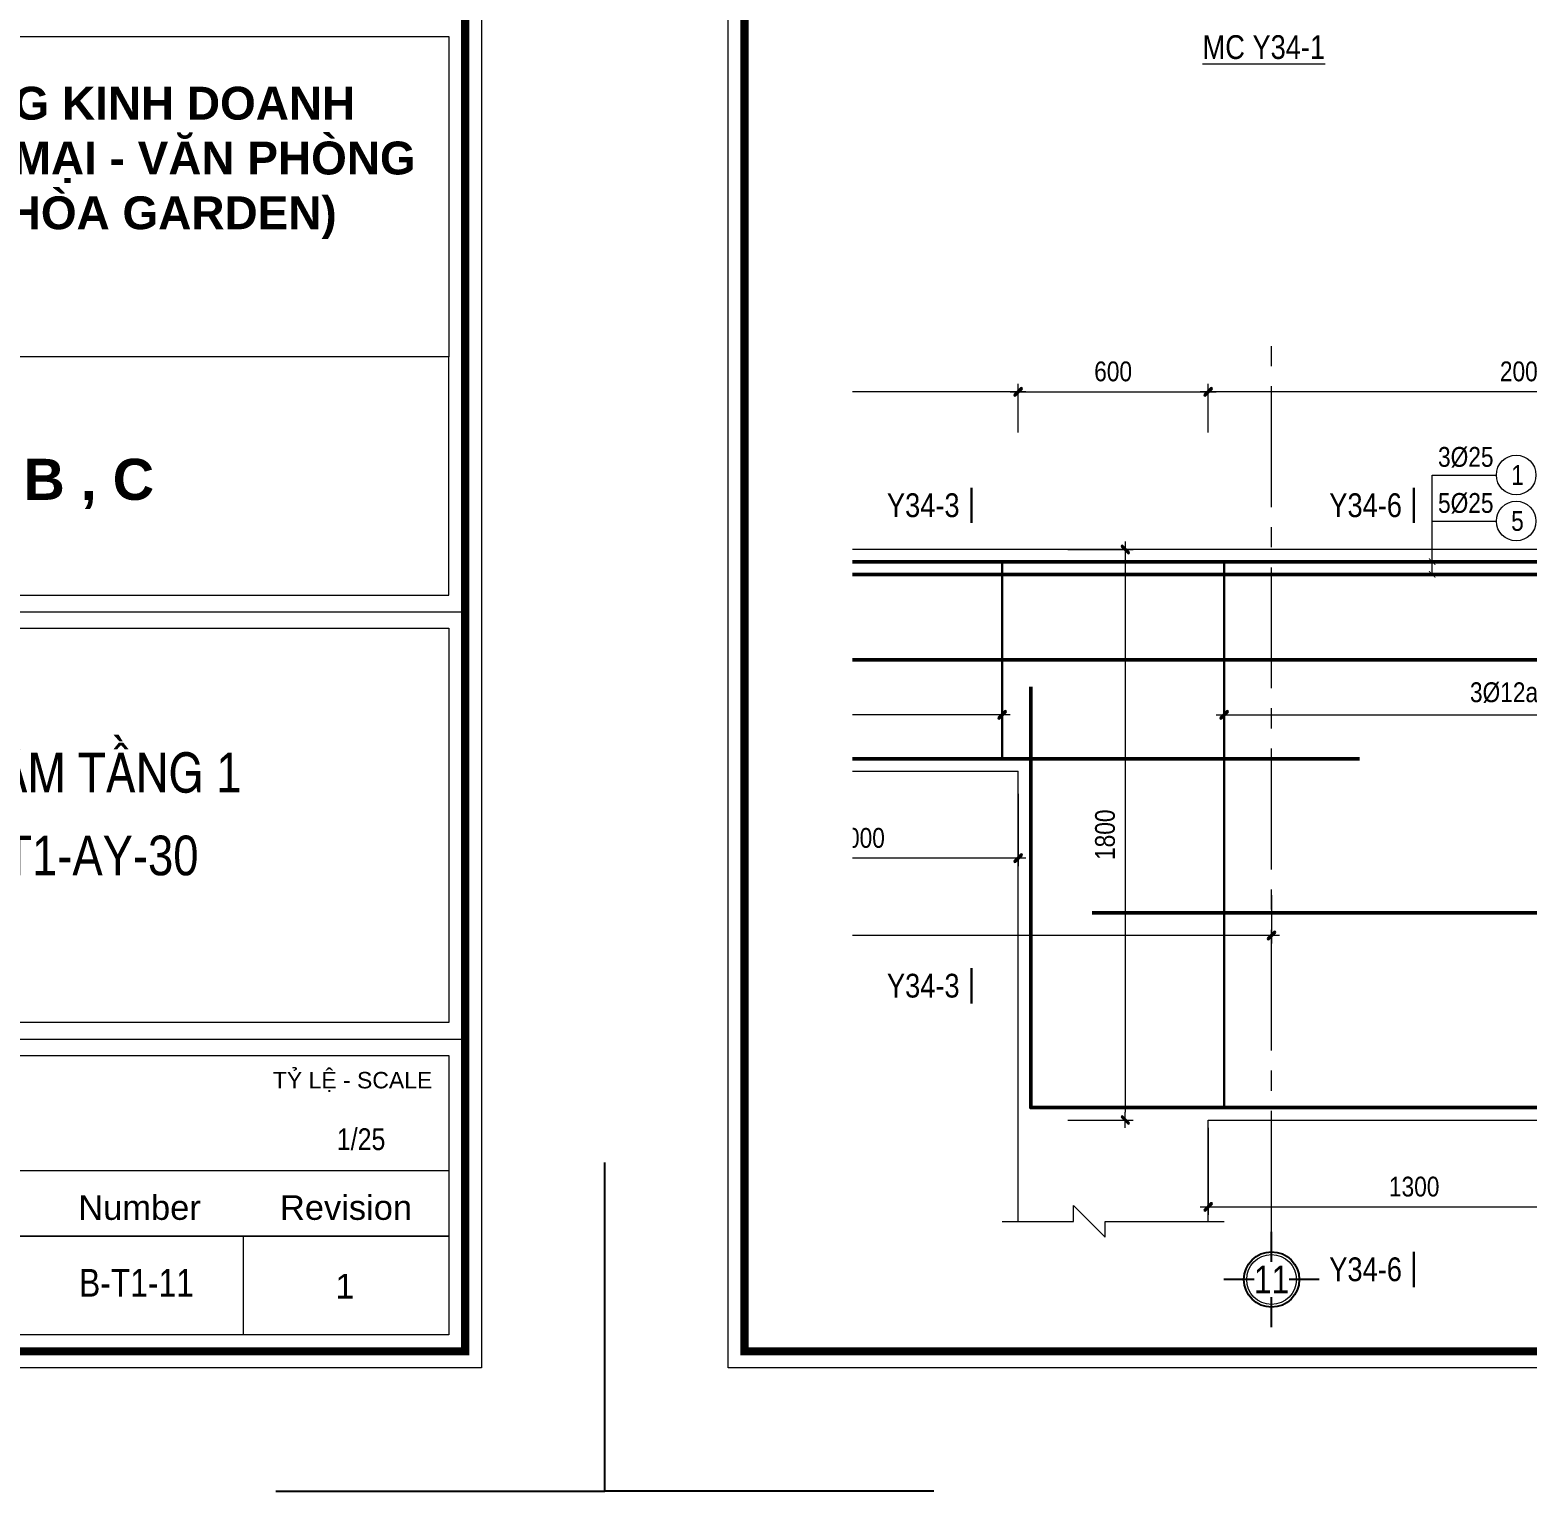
# Model space of a CAD drawing. Header units: millimetres. Extents: x 397144 to 8960116, y 345581 to 674207.
# Drawn here: x 5148064 to 5152788, y 648502 to 653111 of the extents above; entities that cross this region are included whole.
import ezdxf
from ezdxf.enums import TextEntityAlignment as Align
from ezdxf.xclip import XClip

# ---------------------------------------------------------------- set-up
doc = ezdxf.new("R2010")
doc.units = ezdxf.units.MM
doc.header["$XCLIPFRAME"] = 0
doc.header["$PDSIZE"] = -10
for name, pattern in [('CENTER', [2, 1.25, -0.25, 0.25, -0.25]), ('CENTER2', [28.575, 19.05, -3.175, 3.175, -3.175]), ('HIDDEN', [0.375, 0.25, -0.125])]:
    doc.linetypes.add(name, pattern=pattern)
doc.layers.get('0').update_dxf_attribs({"linetype": 'CONTINUOUS'})
doc.layers.get('Defpoints').update_dxf_attribs({"color": 12, "linetype": 'CONTINUOUS'})
for name, color, linetype, lineweight in [('2', 2, 'CONTINUOUS', 20), ('CDAI', 8, 'CONTINUOUS', 30), ('CHUNHO', 7, 'CENTER', 13), ('CTHEP', 2, 'CONTINUOUS', 50), ('DBAO', 3, 'CONTINUOUS', 20), ('DGIONG', 4, 'CONTINUOUS', 13), ('KTH', 150, 'CONTINUOUS', 5), ('Net khuat', 8, 'HIDDEN', 13), ('STICK', 1, 'CONTINUOUS', 9), ('TEXT', 7, 'CONTINUOUS', 15)]:
    doc.layers.add(name, color=color, linetype=linetype, lineweight=lineweight)
doc.layers.add('8', color=8, linetype='CONTINUOUS')
doc.styles.add('CHG_XX_Khung ten$0$A1 BORDER$0$ARIAL', font='arial.ttf')
doc.styles.add('CHG_XX_Khung ten$0$A1 BORDER$0$Arial - Bold', font='arialbd.ttf', dxfattribs={"height": 2.5})
doc.styles.add('CHG_XX_Khung ten$0$arial', font='arial.ttf')
doc.styles.add('HELVECONDENSE', font='VHELVCN_0.TTF')
doc.styles.add('Star-HelCon', font='VHELVCN_0.TTF')
doc.styles.add('TTP-HelCon', font='VHELVCN_0.TTF')
doc.styles.add('VNI-HELVE-CONDENSE', font='VHELVCN_0.TTF')
doc.dimstyles.new('kc-25', dxfattribs={"dimtxt": 62.5, "dimasz": 20, "dimexe": 20, "dimexo": 50, "dimgap": 25, "dimtad": 3, "dimdec": 0, "dimzin": 0, "dimdsep": 46, "dimtxsty": 'VNI-HELVE-CONDENSE', "dimblk": 'DIM', "dimcen": 2.5, "dimclrd": 256, "dimclre": 154, "dimclrt": 7, "dimaunit": 1, "dimadec": 0, "dimazin": 0, "dimtfac": 1, "dimtdec": 0, "dimtix": 1, "dimtmove": 0, "dimatfit": 3, "dimldrblk": 'DOT', "dimfxl": 1, "dimtolj": 1, "dimtzin": 0, "dimarcsym": 0})
doc.dimstyles.new('TTP-25', dxfattribs={"dimscale": 25, "dimtxt": 2.5, "dimasz": 1, "dimexe": 1, "dimexo": 1, "dimgap": 0.09, "dimtad": 0, "dimdec": 4, "dimrnd": 5, "dimzin": 9, "dimdsep": 46, "dimtxsty": 'TTP-HelCon', "dimblk": 'Stick1', "dimcen": 0.09, "dimdle": 1.5, "dimclrd": 256, "dimclre": 256, "dimclrt": 7, "dimadec": 0, "dimazin": 0, "dimtfac": 1, "dimtdec": 4, "dimtmove": 0, "dimatfit": 3, "dimldrblk": '_ArchTick1', "dimfxl": 1, "dimtvp": 1, "dimtolj": 1, "dimtzin": 0, "dimarcsym": 0})

# ---------------------------------------------------------------- blocks, each defined once
blk = doc.blocks.new('CHG_XX_Khung ten')
for p, q in [((687, 107), (824, 107)), ((687, 55), (824, 55))]:
    blk.add_line(p, q)
at = {"linetype": 'Continuous'}
for p, q in [((689, 39), (822, 39)), ((797, 31), (797, 19))]:
    blk.add_line(p, q, dxfattribs=at)
blk.add_lwpolyline([(15, 579), (826, 579), (826, 15), (15, 15)], close=True)
at = {"color": 4, "linetype": 'Continuous', "const_width": 1}
blk.add_lwpolyline([(17, 577), (824, 577), (824, 17), (17, 17)], close=True, dxfattribs=at)
at = {"linetype": 'Continuous'}
for points in [[(689, 177), (822, 177), (822, 138), (689, 138)], [(689, 109), (822, 109), (822, 138), (689, 138)], [(689, 105), (822, 105), (822, 57), (689, 57)], [(689, 53), (822, 53), (822, 31), (689, 31)], [(822, 19), (689, 19), (689, 31), (822, 31)]]:
    blk.add_lwpolyline(points, close=True, dxfattribs=at)
at = {"layer": 'Defpoints', "color": 1, "ltscale": 2}
for points in [[(40.06, 0), (0, 0), (0, 40)], [(800.94, 0), (841, 0), (841, 40)]]:
    blk.add_lwpolyline(points, dxfattribs=at)
at = {"style": 'CHG_XX_Khung ten$0$A1 BORDER$0$ARIAL'}
blk.add_text('TỶ LỆ - SCALE', height=2, dxfattribs=at).set_placement((820, 50), align=Align.MIDDLE_RIGHT)
for s, style, p in [('Number', 'CHG_XX_Khung ten$0$A1 BORDER$0$ARIAL', (784.37, 34.5)), ('Revision', 'CHG_XX_Khung ten$0$A1 BORDER$0$ARIAL', (809.5, 34.5)), ('1', 'CHG_XX_Khung ten$0$arial', (809.36, 24.93))]:
    blk.add_text(s, height=3, dxfattribs=dict(style=style)).set_placement(p, align=Align.MIDDLE_CENTER)
at = {"attachment_point": 2, "style": 'CHG_XX_Khung ten$0$A1 BORDER$0$Arial - Bold'}
for s, insert, char_height, width in [('DỰ ÁN ĐẦU TƯ XÂY DỰNG KINH DOANH\\PKHU CHUNG CƯ - THƯƠNG MẠI - VĂN PHÒNG\\P(KHU PHỨC HỢP CÔNG HÒA GARDEN)', (755.4, 170.88), 4, 159.8745), ('KHỐI NHÀ A , B , C', (754.52, 125.61), 5, 104.1229)]:
    blk.add_mtext(s, dxfattribs=dict(at, insert=insert, char_height=char_height, width=width))
blk = doc.blocks.new('Y-37')
at = {"layer": 'CTHEP'}
blk.add_line((1119.46907, 681.17417), (49858.11137, 681.13827), dxfattribs=at)
for points in [[(49989.46907, 361.93876), (49989.46907, 990.12597), (171.95451, 990.1847)], [(172.63649, 368.18914), (10138.47515, 368.18041), (10718.3369, 368.1785), (17169.46907, 368.15021), (17743.51458, 368.14833), (49905.53617, 368.12618), (49905.53617, 891.00169)]]:
    blk.add_lwpolyline(points, dxfattribs=at)
at = {"layer": 'Net khuat', "ltscale": 200}
blk.add_lwpolyline([(1769.46647, 329.18456), (1769.46647, 799.18779), (50019.46907, 799.18779)], dxfattribs=at)
blk = doc.blocks.new('Stick1')
at = {"layer": 'STICK'}
h = blk.add_hatch(color=256, dxfattribs=at)
edge = h.paths.add_edge_path()
edge.add_line((0.3, 0.5), (-0.5, -0.3))
edge.add_arc((-0.4, -0.4), 0.141, 135, 315)
edge.add_line((-0.3, -0.5), (0.5, 0.3))
edge.add_arc((0.4, 0.4), 0.141, 315, 495)
blk.add_line((1, 0), (-1, 0), dxfattribs=at)
blk.add_lwpolyline([(0.3, 0.5), (-0.5, -0.3, 1), (-0.3, -0.5), (0.5, 0.3, 1), (0.3, 0.5, 1)], format="xyb", dxfattribs=at)
blk = doc.blocks.new('*D8407')
at = {"layer": 'Defpoints', "color": 0, "transparency": 16777216}
for p in [(0, 388.4), (8300, 343), (0, 190.4)]:
    blk.add_point(p, dxfattribs=at)
at = {"layer": 'KTH', "lineweight": -2, "transparency": 16777216}
for p, q in [((0, 363.4), (0, 165.4)), ((8300, 318), (8300, 165.4)), ((8275, 190.4), (25, 190.4))]:
    blk.add_line(p, q, dxfattribs=at)
at = {"layer": 'KTH', "lineweight": -2, "transparency": 16777216, "xscale": 25, "yscale": 25, "zscale": 25, "rotation": 180}
blk.add_blockref('Stick1', (0, 190.4), dxfattribs=at)
at = {"layer": 'KTH', "lineweight": -2, "transparency": 16777216, "xscale": 25, "yscale": 25, "zscale": 25}
blk.add_blockref('Stick1', (8300, 190.4), dxfattribs=at)
at = {"layer": 'KTH', "color": 7, "transparency": 16777216, "insert": (4150, 254.2), "char_height": 62.5, "attachment_point": 5, "style": 'TTP-HelCon'}
blk.add_mtext('\\A1;8300', dxfattribs=at)
blk = doc.blocks.new('_ArchTick1')
at = {"color": 0, "const_width": 3.81}
blk.add_lwpolyline([(-12.7, -12.7), (12.7, 12.7)], dxfattribs=at)
blk = doc.blocks.new('*D8415')
at = {"layer": 'Defpoints', "color": 0, "transparency": 16777216}
for p in [(5700, 1026.8), (7450, 944.3), (5700, 886.8)]:
    blk.add_point(p, dxfattribs=at)
at = {"layer": 'KTH', "lineweight": -2, "transparency": 16777216}
for p, q in [((5700, 1001.8), (5700, 861.8)), ((7450, 919.3), (7450, 861.8)), ((7425, 886.8), (5725, 886.8))]:
    blk.add_line(p, q, dxfattribs=at)
at = {"layer": 'KTH', "lineweight": -2, "transparency": 16777216, "xscale": 25, "yscale": 25, "zscale": 25, "rotation": 180}
blk.add_blockref('Stick1', (5700, 886.8), dxfattribs=at)
at = {"layer": 'KTH', "lineweight": -2, "transparency": 16777216, "xscale": 25, "yscale": 25, "zscale": 25}
blk.add_blockref('Stick1', (7450, 886.8), dxfattribs=at)
at = {"layer": 'KTH', "color": 7, "transparency": 16777216, "insert": (6575, 956.7), "char_height": 62.5, "attachment_point": 5, "style": 'TTP-HelCon'}
blk.add_mtext('\\A1;3Þ10a150-3', dxfattribs=at)
blk = doc.blocks.new('*D8416')
at = {"layer": 'Defpoints', "color": 0, "transparency": 16777216}
for p in [(10100, 1026.8), (8150, 944.3), (10100, 886.8)]:
    blk.add_point(p, dxfattribs=at)
at = {"layer": 'KTH', "lineweight": -2, "transparency": 16777216}
for p, q in [((10100, 1001.8), (10100, 861.8)), ((8150, 919.3), (8150, 861.8)), ((8175, 886.8), (10075, 886.8))]:
    blk.add_line(p, q, dxfattribs=at)
at = {"layer": 'KTH', "lineweight": -2, "transparency": 16777216, "xscale": 25, "yscale": 25, "zscale": 25, "rotation": 180}
blk.add_blockref('Stick1', (8150, 886.8), dxfattribs=at)
at = {"layer": 'KTH', "lineweight": -2, "transparency": 16777216, "xscale": 25, "yscale": 25, "zscale": 25}
blk.add_blockref('Stick1', (10100, 886.8), dxfattribs=at)
at = {"layer": 'KTH', "color": 7, "transparency": 16777216, "insert": (9125, 956.7), "char_height": 62.5, "attachment_point": 5, "style": 'TTP-HelCon'}
blk.add_mtext('\\A1;3Þ12a150-3', dxfattribs=at)
blk = doc.blocks.new('*D8417')
at = {"layer": 'Defpoints', "color": 0, "transparency": 16777216}
for p in [(8100, 1905.7), (8100, 1752.7), (10100, 1752.7)]:
    blk.add_point(p, dxfattribs=at)
at = {"layer": 'KTH', "lineweight": -2, "transparency": 16777216}
for p, q in [((8100, 1777.7), (8100, 1930.7)), ((10075, 1905.7), (8125, 1905.7)), ((10100, 1777.7), (10100, 1930.7))]:
    blk.add_line(p, q, dxfattribs=at)
at = {"layer": 'KTH', "lineweight": -2, "transparency": 16777216, "xscale": 25, "yscale": 25, "zscale": 25, "rotation": 180}
blk.add_blockref('Stick1', (8100, 1905.7), dxfattribs=at)
at = {"layer": 'KTH', "lineweight": -2, "transparency": 16777216, "xscale": 25, "yscale": 25, "zscale": 25}
blk.add_blockref('Stick1', (10100, 1905.7), dxfattribs=at)
at = {"layer": 'KTH', "color": 7, "transparency": 16777216, "insert": (9100, 1969.6), "char_height": 62.5, "attachment_point": 5, "style": 'TTP-HelCon'}
blk.add_mtext('\\A1;2000', dxfattribs=at)
blk = doc.blocks.new('*D8418')
at = {"layer": 'Defpoints', "color": 0, "transparency": 16777216}
for p in [(8100, 1905.8), (7500, 1752.7), (8100, 1752.7)]:
    blk.add_point(p, dxfattribs=at)
at = {"layer": 'KTH', "lineweight": -2, "transparency": 16777216}
for p, q in [((7500, 1777.7), (7500, 1930.8)), ((7525, 1905.8), (8075, 1905.8)), ((8100, 1777.7), (8100, 1930.8))]:
    blk.add_line(p, q, dxfattribs=at)
at = {"layer": 'KTH', "lineweight": -2, "transparency": 16777216, "xscale": 25, "yscale": 25, "zscale": 25, "rotation": 180}
blk.add_blockref('Stick1', (7500, 1905.8), dxfattribs=at)
at = {"layer": 'KTH', "lineweight": -2, "transparency": 16777216, "xscale": 25, "yscale": 25, "zscale": 25}
blk.add_blockref('Stick1', (8100, 1905.8), dxfattribs=at)
at = {"layer": 'KTH', "color": 7, "transparency": 16777216, "insert": (7800, 1969.6), "char_height": 62.5, "attachment_point": 5, "style": 'TTP-HelCon'}
blk.add_mtext('\\A1;600', dxfattribs=at)
blk = doc.blocks.new('*D8419')
at = {"layer": 'Defpoints', "color": 0, "transparency": 16777216}
for p in [(8100, -391.7), (9400, -391.7), (9400, -665.9)]:
    blk.add_point(p, dxfattribs=at)
at = {"layer": 'KTH', "lineweight": -2, "transparency": 16777216}
for p, q in [((8100, -416.7), (8100, -690.9)), ((9400, -416.7), (9400, -690.9)), ((8125, -665.9), (9375, -665.9))]:
    blk.add_line(p, q, dxfattribs=at)
at = {"layer": 'KTH', "lineweight": -2, "transparency": 16777216, "xscale": 25, "yscale": 25, "zscale": 25, "rotation": 180}
blk.add_blockref('Stick1', (8100, -665.9), dxfattribs=at)
at = {"layer": 'KTH', "lineweight": -2, "transparency": 16777216, "xscale": 25, "yscale": 25, "zscale": 25}
blk.add_blockref('Stick1', (9400, -665.9), dxfattribs=at)
at = {"layer": 'KTH', "color": 7, "transparency": 16777216, "insert": (8750, -602.1), "char_height": 62.5, "attachment_point": 5, "style": 'TTP-HelCon'}
blk.add_mtext('\\A1;1300', dxfattribs=at)
blk = doc.blocks.new('DIM')
h = blk.add_hatch(color=1)
h.paths.add_polyline_path([(0.49, 0.29, 1), (0.29, 0.49), (-0.19, 0), (0.19, 0)])
h.paths.add_polyline_path([(0.19, 0), (-0.19, 0), (-0.49, -0.29, 1), (-0.29, -0.49)])
at = {"color": 9}
for p, q in [((-0.19, 0), (-1.5, 0)), ((0.19, 0), (1.5, 0))]:
    blk.add_line(p, q, dxfattribs=at)
at = {"color": 1}
for p, q in [((-0.49, -0.29), (0.29, 0.49)), ((-0.29, -0.49), (0.49, 0.29)), ((-0.19, 0), (0.19, 0))]:
    blk.add_line(p, q, dxfattribs=at)
blk.add_arc((-0.39, -0.39), 0.138, 135, 315, dxfattribs=at)
blk = doc.blocks.new('*D8420')
at = {"layer": 'Defpoints', "color": 0, "transparency": 16777216}
for p in [(6500, 683), (7500, 662.6), (6500, 434.1)]:
    blk.add_point(p, dxfattribs=at)
at = {"layer": 'KTH', "lineweight": -2, "transparency": 16777216}
for p, q in [((6500, 658), (6500, 409.1)), ((7500, 637.6), (7500, 409.1)), ((7475, 434.1), (6525, 434.1))]:
    blk.add_line(p, q, dxfattribs=at)
at = {"layer": 'KTH', "lineweight": -2, "transparency": 16777216, "xscale": 25, "yscale": 25, "zscale": 25, "rotation": 180}
blk.add_blockref('Stick1', (6500, 434.1), dxfattribs=at)
at = {"layer": 'KTH', "lineweight": -2, "transparency": 16777216, "xscale": 25, "yscale": 25, "zscale": 25}
blk.add_blockref('Stick1', (7500, 434.1), dxfattribs=at)
at = {"layer": 'KTH', "color": 7, "transparency": 16777216, "insert": (7000, 497.9), "char_height": 62.5, "attachment_point": 5, "style": 'TTP-HelCon'}
blk.add_mtext('\\A1;1000', dxfattribs=at)
blk = doc.blocks.new('*D8421')
at = {"layer": 'Defpoints', "color": 0, "transparency": 16777216}
for p in [(5700, 1905.8), (7500, 1752.7), (5700, 1741.8)]:
    blk.add_point(p, dxfattribs=at)
at = {"layer": 'KTH', "lineweight": -2, "transparency": 16777216}
for p, q in [((5700, 1766.8), (5700, 1930.8)), ((7475, 1905.8), (5725, 1905.8)), ((7500, 1777.7), (7500, 1930.8))]:
    blk.add_line(p, q, dxfattribs=at)
at = {"layer": 'KTH', "lineweight": -2, "transparency": 16777216, "xscale": 25, "yscale": 25, "zscale": 25, "rotation": 180}
blk.add_blockref('Stick1', (5700, 1905.8), dxfattribs=at)
at = {"layer": 'KTH', "lineweight": -2, "transparency": 16777216, "xscale": 25, "yscale": 25, "zscale": 25}
blk.add_blockref('Stick1', (7500, 1905.8), dxfattribs=at)
at = {"layer": 'KTH', "color": 7, "transparency": 16777216, "insert": (6600, 1969.6), "char_height": 62.5, "attachment_point": 5, "style": 'TTP-HelCon'}
blk.add_mtext('\\A1;1800', dxfattribs=at)
blk = doc.blocks.new('dau truc')
blk.add_circle((0, 0), 180)
at = {"layer": '8'}
for p, q in [((0, 127), (0, 345)), ((-127, 0), (-345, 0)), ((345, 0), (127, 0)), ((0, -345), (0, -127))]:
    blk.add_line(p, q, dxfattribs=at)
blk.add_circle((0, 0), 200, dxfattribs=at)
at = {"layer": 'TEXT', "style": 'HELVECONDENSE'}
blk.add_attdef('A', text='', height=233, dxfattribs=at).set_placement((0, 0), align=Align.MIDDLE)
blk = doc.blocks.new('MC')
at = {"layer": 'CTHEP', "const_width": 10}
blk.add_lwpolyline([(0, 150), (0, 0)], dxfattribs=at)
at = {"layer": 'TEXT', "style": 'TTP-HelCon'}
blk.add_attdef('A', text='', height=100, dxfattribs=at).set_placement((-50, 25.5), align=Align.RIGHT)
blk = doc.blocks.new('*D2257')
at = {"layer": 'Defpoints', "color": 0, "transparency": 16777216}
for p in [(7632.1, 1408.3), (7632.1, -391.6), (7838.5, -391.6)]:
    blk.add_point(p, dxfattribs=at)
at = {"layer": 'KTH', "lineweight": -2, "transparency": 16777216}
for p, q in [((7657.1, 1408.3), (7863.5, 1408.3)), ((7838.5, 1383.3), (7838.5, -366.6)), ((7657.1, -391.6), (7863.5, -391.6))]:
    blk.add_line(p, q, dxfattribs=at)
at = {"layer": 'KTH', "lineweight": -2, "transparency": 16777216, "xscale": 25, "yscale": 25, "zscale": 25}
for p, rotation in [((7838.5, 1408.3), 90), ((7838.5, -391.6), 270)]:
    blk.add_blockref('Stick1', p, dxfattribs=dict(at, rotation=rotation))
at = {"layer": 'KTH', "color": 7, "transparency": 16777216, "insert": (7774.7, 508.3), "char_height": 62.5, "attachment_point": 5, "rotation": 90, "style": 'TTP-HelCon'}
blk.add_mtext('\\A1;1800', dxfattribs=at)
blk = doc.blocks.new('AY-34')
at = {"layer": 'CDAI', "ltscale": 52.5}
for p, q in [((7450, 1373.35832), (7450, 743.35832)), ((8149.9974, 1373.35449), (8149.9974, -352.64539))]:
    blk.add_line(p, q, dxfattribs=at)
at = {"layer": 'CTHEP'}
for p, q in [((5700.03948, 1329.34516), (10099.9974, 1329.33352)), ((-116.27494, 1060.34642), (17298.88067, 1060.33616)), ((7733.93708, 262.37496), (16008.82378, 262.37496))]:
    blk.add_line(p, q, dxfattribs=at)
for points in [[(17300.86573, 1369.34536), (-270, 1369.36154)], [(-211.76104, 1123.75165), (-211.76104, 747.36158), (8577.19009, 747.35474)], [(7540, 975.30715), (7540, -352.64488), (16259.9974, -352.65257), (16259.9974, 986.06713)]]:
    blk.add_lwpolyline(points, dxfattribs=at)
at = {"layer": 'DBAO'}
for points in [[(18593.73177, 1408.2455), (-300, 1408.37303), (-300, 708.36154), (-300, 708.36154), (-300, 388.36154)], [(300, 388.36154), (300, 708.36154), (7500, 708.35288)], [(7500, -711.64168), (7500, 708.35832)], [(8099.9974, -711.64168), (8099.9974, -391.64784), (15700, -391.65759), (15700, -711.64168)]]:
    blk.add_lwpolyline(points, dxfattribs=at)
at = {"layer": 'DGIONG'}
blk.add_lwpolyline([(7450, -711.64168), (7675, -711.64168), (7675, -661.64168), (7775, -761.64168), (7775, -711.64168), (8149.9974, -711.64551)], dxfattribs=at)
for centre in [(9071.69659, 1643.16271), (9071.69659, 1497.86371)]:
    blk.add_circle(centre, 62.5, dxfattribs=at)
at = {"layer": 'Net khuat', "linetype": 'CENTER2', "ltscale": 20}
blk.add_line((8300, -743.90142), (8300, 2156.20718), dxfattribs=at)
at = {"xscale": 0.75, "yscale": 0.75, "zscale": 0.75}
for p, values in [((7352.97092, 1491.23817), {'A': 'Y34-3'}), ((8748.81763, 1491.23817), {'A': 'Y34-6'}), ((7352.97092, -24.4191), {'A': 'Y34-3'}), ((8748.81763, -919.18506), {'A': 'Y34-6'})]:
    blk.add_blockref('MC', p, dxfattribs=at).add_auto_attribs(values)
at = {"layer": '2', "ltscale": 300}
ref = blk.add_blockref('dau truc', (8300, -894.76596), dxfattribs=dict(at, xscale=0.4367131292819977, yscale=0.4367131292819977, zscale=0.4367131292819977))
ref.add_attrib('A', '11', dxfattribs={"layer": 'TEXT', "height": 87.5, "style": 'HELVECONDENSE'}).set_placement((8300, -894.76596), align=Align.MIDDLE)
at = {"layer": 'TEXT', "style": 'TTP-HelCon'}
for s, p in [('3Þ25', (8825.18653, 1669.01565)), ('5Þ25', (8825.18653, 1523.71665))]:
    blk.add_text(s, height=62.5, dxfattribs=at).set_placement(p)
at = {"layer": 'TEXT', "style": 'Star-HelCon'}
for s, p in [('1', (9075.86325, 1643.16271)), ('5', (9075.86325, 1497.86371))]:
    blk.add_text(s, height=62.5, dxfattribs=at).set_placement(p, align=Align.MIDDLE)
at = {"layer": 'KTH'}
for base, p1, p2, angle, picture, middle in [((5700, 1905.75266), (7500, 1752.65593), (5700, 1741.75266), 180, '*D8421', (6600, 1969.58599)), ((8099.9974, 1905.75266), (7500, 1752.65593), (8099.9974, 1752.65593), 180, '*D8418', (7799.9987, 1969.58599)), ((7838.50121, -391.64724), (7632.06803, 1408.31949), (7632.06572, -391.64724), 90, '*D2257', (7774.66788, 508.33612)), ((6500, 434.09648), (7500, 662.61719), (6500, 682.9551), 180, '*D8420', (7000, 497.92982))]:
    dim = blk.add_linear_dim(base=base, p1=p1, p2=p2, angle=angle, dimstyle='TTP-25', override={"dimtmove": 1}, dxfattribs=at)
    dim.commit()
    dim.dimension.update_dxf_attribs({"geometry": picture, "text_midpoint": middle})
for base, p1, p2, picture, middle in [((8099.9974, 1905.74883), (10099.9974, 1752.65593), (8099.9974, 1752.65593), '*D8417', (9099.9974, 1969.58216)), ((0, 190.38045), (8300, 343.02953), (0, 388.36154), '*D8407', (4150, 254.21378)), ((9399.9974, -665.90352), (8099.9974, -391.67132), (9399.9974, -391.68567), '*D8419', (8749.9974, -602.07018))]:
    dim = blk.add_linear_dim(base=base, p1=p1, p2=p2, dimstyle='TTP-25', override={"dimtmove": 1}, dxfattribs=at)
    dim.commit()
    dim.dimension.update_dxf_attribs({"geometry": picture, "text_midpoint": middle})
dim = blk.add_linear_dim(base=(5700, 886.78213), p1=(7450, 944.25548), p2=(5700, 1026.79531), angle=180, text='3Þ10a150-3', dimstyle='TTP-25', override={"dimtmove": 1}, dxfattribs=at)
dim.commit()
dim.dimension.update_dxf_attribs({"geometry": '*D8415', "text_midpoint": (6575, 956.6988)})
dim = blk.add_linear_dim(base=(10099.9974, 886.78213), p1=(8149.9974, 944.25548), p2=(10099.9974, 1026.79531), text='3Þ12a150-3', dimstyle='TTP-25', override={"dimtmove": 1}, dxfattribs=at)
dim.commit()
dim.dimension.update_dxf_attribs({"geometry": '*D8416', "text_midpoint": (9124.9974, 956.6988)})
at = {"layer": 'DGIONG'}
for points in [[(8806.67476, 1369.3546), (8806.6745, 1643.16271), (9009.19659, 1643.16271)], [(8806.67441, 1329.3546), (8806.67415, 1497.86371), (9009.19623, 1497.86371)]]:
    blk.add_leader(points, dimstyle='kc-25', override={"dimtad": 0, "dimldrblk": 'ArchTick', "dimfxl": 100, "dimarcsym": 1}, dxfattribs=at)

msp = doc.modelspace()

# ---------------------------------------------------------------- linework, layer by layer
at = {"layer": 'CDAI', "ltscale": 0.8}
msp.add_lwpolyline([(5150318.75628, 663460.45642), (5167688.36171, 663460.45642), (5167688.36171, 648942.57726), (5150318.75628, 648942.57726)], close=True, dxfattribs=at)

# ---------------------------------------------------------------- block references
at = {"layer": 'KTH'}
ref = msp.add_blockref('Y-37', (5137094.081, 651940.68971), dxfattribs=at)
XClip(ref).set_block_clipping_path([(35486.8958581146, -716.7314408382), (50818.7627240922, 1753.9929457151)])

# ---------------------------------------------------------------- texts
at = {"layer": 'CHUNHO', "style": 'Star-HelCon'}
msp.add_text('1/25', height=68.75, dxfattribs=at).set_placement((5149108.97895, 649577.45962), align=Align.CENTER)

# ---------------------------------------------------------------- next in the draw order: block references
at = {"layer": 'KTH', "ltscale": 0.8, "xscale": 25.92478421702978, "yscale": 25.92478421702978, "zscale": 25.92478421702978}
msp.add_blockref('CHG_XX_Khung ten', (5128075.29142, 648501.85593), dxfattribs=at)

# ---------------------------------------------------------------- next in the draw order: block references
msp.add_blockref('CHG_XX_Khung ten', (5149878.03495, 648501.85593), dxfattribs=at)

# ---------------------------------------------------------------- next in the draw order: texts
at = {"layer": 'CHUNHO', "style": 'Star-HelCon'}
for s, height, p in [('KHOÁI A - CHI TIEÁT DAÀM TAÀNG 1', 125, (5147671.97921, 650706.40923)), ('DT1-AY-27 ÑEÁN DT1-AY-30', 125, (5147689.56608, 650444.48925)), ('B-T1-11', 87.5, (5148400.08865, 649115.03423))]:
    msp.add_text(s, height=height, dxfattribs=at).set_placement(p, align=Align.CENTER)

# ---------------------------------------------------------------- next in the draw order: block references
at = {"layer": 'KTH', "ltscale": 0.8}
ref = msp.add_blockref('AY-34', (5143682.00286, 650063.97356), dxfattribs=at)
XClip(ref).set_block_clipping_path([(6977.8390363865, -1121.396308018), (19184.2883193512, 2055.8410962158)])

# ---------------------------------------------------------------- next in the draw order: texts
at = {"layer": 'TEXT', "style": 'TTP-HelCon'}
msp.add_text('%%UMC Y34-1', height=75, dxfattribs=at).set_placement((5151957.55927, 653019.5608), align=Align.CENTER)

doc.saveas('drawing.dxf')
